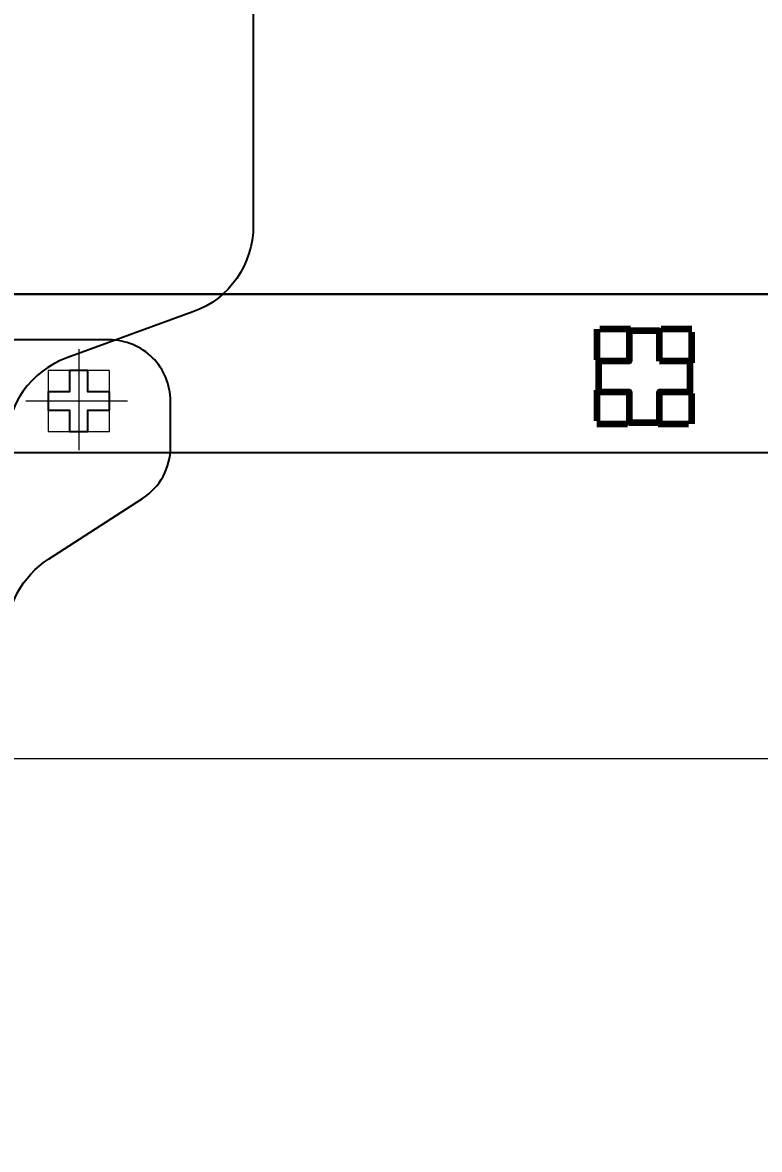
# Model space of a CAD drawing. Header units: inches. Extents: x 1765 to 5217, y -1519 to 441.
# Drawn here: x 4192.541 to 4194.952, y -764.237 to -760.55 of the extents above; entities that cross this region are included whole.
import ezdxf

# ---------------------------------------------------------------- set-up
doc = ezdxf.new("R2010")
doc.units = ezdxf.units.IN
doc.header["$MEASUREMENT"] = 0
doc.linetypes.add('DOT', pattern=[0.2, 0.1, -0.1])
for name, color, linetype, lineweight in [('DIM', 3, 'Continuous', 15), ('Mark', 7, 'Continuous', 13), ('尺寸标注', 7, 'Continuous', 0), ('注释', 2, 'Continuous', 13)]:
    doc.layers.add(name, color=color, linetype=linetype, lineweight=lineweight)
doc.styles.add('Chinese', font='')
doc.styles.add('宋体', font='')
doc.styles.get('Chinese').set_extended_font_data('SimSun')
doc.styles.get('宋体').set_extended_font_data('SimSun')
doc.dimstyles.new('YanXiu', dxfattribs={"dimtxt": 2.5, "dimasz": 2.2, "dimexe": 0.66, "dimexo": 0.66, "dimgap": 0.66, "dimtad": 0, "dimdsep": 46, "dimtxsty": 'Chinese', "dimcen": 0, "dimclrd": 119, "dimclre": 119, "dimclrt": 42, "dimazin": 2, "dimtfac": 1, "dimtofl": 0, "dimtmove": 0, "dimatfit": 3, "dimfxl": 0, "dimlwd": 5, "dimlwe": 5, "dimarcsym": 0})

# ---------------------------------------------------------------- blocks, each defined once
blk = doc.blocks.new('mark')
at = {"layer": '尺寸标注', "color": 1}
for p, q in [((3641.1385, 1398.7947), (3641.1385, 1398.4644)), ((3640.9791, 1398.6255), (3641.3121, 1398.6255))]:
    blk.add_line(p, q, dxfattribs=at)
at = {"layer": '尺寸标注', "color": 2}
for points in [[(3641.0385, 1398.7255), (3641.1085, 1398.7255), (3641.1085, 1398.6555), (3641.0385, 1398.6555)], [(3641.1685, 1398.7255), (3641.2385, 1398.7255), (3641.2385, 1398.6555), (3641.1685, 1398.6555)], [(3641.0385, 1398.5955), (3641.1085, 1398.5955), (3641.1085, 1398.5255), (3641.0385, 1398.5255)], [(3641.1685, 1398.5955), (3641.2385, 1398.5955), (3641.2385, 1398.5255), (3641.1685, 1398.5255)]]:
    blk.add_lwpolyline(points, close=True, dxfattribs=at)
blk = doc.blocks.new('*D18')
at = {"layer": 'Defpoints', "color": 0, "transparency": 16777216}
for p in [(4193.7323, -761.9585), (4206.1187, -761.9585), (4189.3673, -762.9585)]:
    blk.add_point(p, dxfattribs=at)
at = {"layer": 'DIM', "color": 119, "lineweight": 5, "transparency": 16777216}
for p, q in [((4206.1187, -759.7585), (4206.1187, -757.5585)), ((4194.3923, -761.9585), (4206.7787, -761.9585)), ((4190.0273, -762.9585), (4206.7787, -762.9585)), ((4206.1187, -765.1585), (4206.1187, -767.3585))]:
    blk.add_line(p, q, dxfattribs=at)
at = {"layer": 'DIM', "color": 119, "transparency": 16777216}
for points in [[(4205.7521, -759.7585), (4206.4854, -759.7585), (4206.1187, -761.9585)], [(4205.7521, -765.1585), (4206.4854, -765.1585), (4206.1187, -762.9585)]]:
    blk.add_solid(points, dxfattribs=at)
at = {"layer": 'DIM', "color": 42, "transparency": 16777216, "insert": (4206.1187, -756.3916), "char_height": 2.5, "attachment_point": 5, "rotation": 90, "style": '宋体'}
blk.add_mtext('1', dxfattribs=at)

msp = doc.modelspace()

# ---------------------------------------------------------------- linework, layer by layer
msp.add_lwpolyline([(4205.0793, -727.2435), (4205.0793, -752.9585, -0.414214), (4196.0793, -761.9585), (4179.2923, -761.9585, -0.414214), (4170.2923, -752.9585), (4170.2923, -727.2435, -0.414214), (4178.7123, -718.8235), (4196.6593, -718.8235, -0.414214)], format="xyb", close=True)
at = {"color": 2}
msp.add_lwpolyline([(4205.0793, -727.2435), (4205.0793, -752.9585, -0.414214), (4196.0793, -761.9585), (4179.2923, -761.9585, -0.414214), (4170.2923, -752.9585), (4170.2923, -727.2435, -0.414214), (4178.7123, -718.8235), (4196.6593, -718.8235, -0.414214)], format="xyb", close=True, dxfattribs=at)
for points in [[(4182.8837, -762.9585), (4182.8837, -761.9294, 0.315299), (4182.6863, -761.6475), (4182.2732, -761.4971, -0.315299), (4182.0758, -761.2152), (4182.0758, -757.8079, 0.263643), (4181.93, -757.5505), (4180.5381, -756.7168, -0.263643), (4180.4408, -756.5452), (4180.4408, -754.4512, -0.414214), (4180.6408, -754.2512), (4194.7308, -754.2512, -0.414214), (4194.9308, -754.4512), (4194.9308, -756.5452, -0.263643), (4194.8336, -756.7168), (4193.4417, -757.5505, 0.263643), (4193.2958, -757.8079), (4193.2958, -761.2152, -0.315299), (4193.0984, -761.4971), (4192.6854, -761.6475, 0.315299), (4192.488, -761.9294), (4192.488, -762.9585)], [(4192.488, -762.9585), (4192.488, -762.5582, -0.254671), (4192.6253, -762.3062), (4192.9333, -762.1073, 0.254671), (4193.0248, -761.9393), (4193.0248, -761.7885, 0.414214), (4192.8248, -761.5885), (4182.5468, -761.5885, 0.414214), (4182.3468, -761.7885), (4182.3468, -761.9393, 0.254671), (4182.4384, -762.1073), (4182.7464, -762.3062, -0.254671), (4182.8837, -762.5582), (4182.8837, -762.9585)]]:
    msp.add_lwpolyline(points, format="xyb")
for points in [[(4176.2774, -761.4385), (4199.0942, -761.4385)], [(4192.7548, -761.6885), (4192.6948, -761.6885), (4192.6948, -761.7585), (4192.6248, -761.7585), (4192.6248, -761.8185), (4192.6948, -761.8185), (4192.6948, -761.8885), (4192.7548, -761.8885), (4192.7548, -761.8185), (4192.8248, -761.8185), (4192.8248, -761.7585), (4192.7548, -761.7585)]]:
    msp.add_lwpolyline(points, close=True)
at = {"layer": 'Mark', "linetype": 'Continuous', "lineweight": 100}
msp.add_lwpolyline([(4194.6248, -761.6585), (4194.6248, -761.5585), (4194.5248, -761.5585), (4194.5248, -761.6585), (4194.4248, -761.6585), (4194.4248, -761.7585), (4194.5248, -761.7585), (4194.5248, -761.8585), (4194.6248, -761.8585), (4194.6248, -761.7585), (4194.7248, -761.7585), (4194.7248, -761.6585)], close=True, dxfattribs=at)
msp.add_lwpolyline([(4194.6248, -761.6585), (4194.6248, -761.5585), (4194.5248, -761.5585), (4194.5248, -761.6585), (4194.4248, -761.6585), (4194.4248, -761.7585), (4194.5248, -761.7585), (4194.5248, -761.8585), (4194.6248, -761.8585), (4194.6248, -761.7585), (4194.7248, -761.7585), (4194.7248, -761.6585)], close=True, dxfattribs=at)
at = {"layer": '注释', "color": 8, "linetype": 'DOT', "lineweight": 100}
msp.add_lwpolyline([(4194.4198, -761.8635), (4194.7298, -761.8635), (4194.7298, -761.5535), (4194.4198, -761.5535)], close=True, dxfattribs=at)
msp.add_lwpolyline([(4194.4198, -761.8635), (4194.7298, -761.8635), (4194.7298, -761.5535), (4194.4198, -761.5535)], close=True, dxfattribs=at)

# ---------------------------------------------------------------- block references
at = {"extrusion": (0, 0, -1), "zscale": -1}
msp.add_blockref('mark', (-7833.8633, -2160.414), dxfattribs=at)
msp.add_blockref('mark', (-7833.8633, -2160.414), dxfattribs=at)

# ---------------------------------------------------------------- dimensions: what is measured, and where the dimension line sits
at = {"layer": 'DIM', "color": 3}
dim = msp.add_linear_dim(base=(4206.1187, -761.9585), p1=(4189.3673, -762.9585), p2=(4193.7323, -761.9585), angle=90, dimstyle='YanXiu', override={"dimtxsty": '宋体', "dimfxl": 1.25}, dxfattribs=at)
dim.commit()
dim.dimension.update_dxf_attribs({"geometry": '*D18', "text_midpoint": (4206.1187, -756.3916)})

doc.saveas('drawing.dxf')
